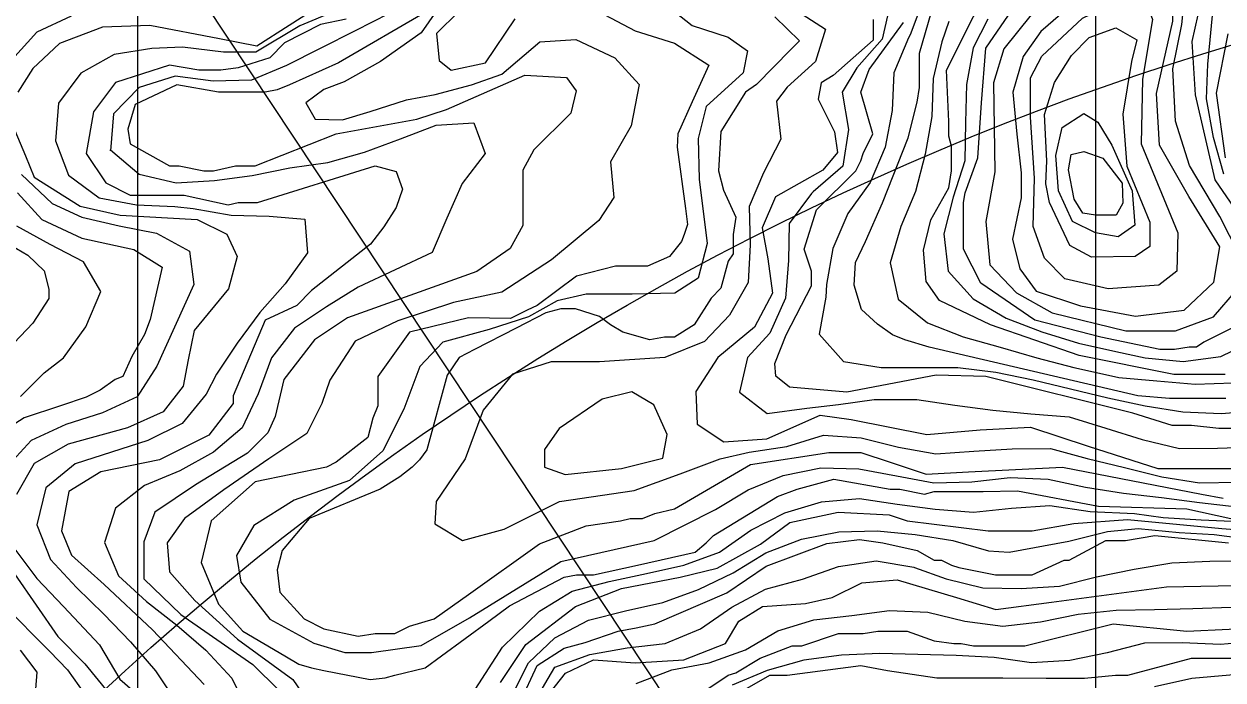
# Model space of a CAD drawing. Header units: millimetres. Extents: x 548366 to 1117317, y 7446967 to 14899125.
# Drawn here: x 552242 to 553493, y 7457623 to 7458308 of the extents above; entities that cross this region are included whole.
import ezdxf

# ---------------------------------------------------------------- set-up
doc = ezdxf.new("R2010")
doc.units = ezdxf.units.MM
doc.header["$MEASUREMENT"] = 0
for name, color, linetype in [('CURVA_INTERMEDIÁRIA', 32, 'Continuous'), ('CURVA_MESTRA', 36, 'Continuous'), ('MALHA_TM', 8, 'Continuous'), ('RADIAIS', 222, 'Continuous')]:
    doc.layers.add(name, color=color, linetype=linetype)

msp = doc.modelspace()

# ---------------------------------------------------------------- linework, layer by layer
at = {"layer": 'CURVA_INTERMEDIÁRIA'}
for points, elevation in [([(553514, 7457996.1), (553473, 7457975.7), (553465.4, 7457970.5), (553457.7, 7457970.5), (553442.3, 7457968), (553427, 7457968), (553365.6, 7457980.8), (553296.5, 7457998.7), (553240.2, 7458037.1), (553222.3, 7458072.9), (553222.3, 7458121.5), (553224, 7458131.4), (553237.2, 7458168.2), (553241, 7458225.7), (553245.3, 7458282.7), (553311.9, 7458379.9)], 580), ([(553496.1, 7457916.8), (553437.2, 7457916.8), (553404, 7457919.4), (553186.5, 7457970.5), (553160.9, 7457978.2), (553148.1, 7457983.3), (553132.5, 7457994.3), (553115.8, 7458009.9), (553108.1, 7458035.2), (553109.5, 7458058.9), (553120, 7458080.6), (553137.6, 7458121), (553164.3, 7458189.1), (553173.7, 7458226.4), (553176.3, 7458241.7), (553176.3, 7458277.5), (553204.4, 7458374.8)], 540), ([(553495.1, 7457941.8), (553441.7, 7457941.8), (553342.8, 7457961.6), (553250.5, 7457993.6), (553197.1, 7458019.3), (553183.3, 7458039.1), (553180.3, 7458071.7), (553188.2, 7458103.3), (553207, 7458136.8), (553209.5, 7458154.7), (553209.5, 7458180.3), (553207, 7458190.6), (553207, 7458205.9), (553204.4, 7458259.6), (553260.7, 7458372.2)], 560), ([(553322.6, 7458355.1), (553264.2, 7458282.1), (553253.6, 7458246.3), (553254.9, 7458153.4), (553245.6, 7458101.7), (553249.6, 7458056.5), (553277.5, 7458027.3), (553314.6, 7458006.1), (553391.6, 7457987.5), (553443.4, 7457987.5), (553483.2, 7458002.1), (553507.1, 7458030)], 590), ([(553509.7, 7458067.2), (553489.8, 7458107), (553458, 7458160), (553443.4, 7458206.5), (553440.7, 7458260.9), (553450, 7458307.3), (553455.3, 7458359.1)], 590), ([(553493.9, 7458151.1), (553483.1, 7458189.4), (553475.8, 7458229.6), (553477, 7458266.1), (553481, 7458305.8), (553484.8, 7458345.5)], 570), ([(552902.9, 7458335.1), (552939.1, 7458306.2), (552976.4, 7458294.1), (552996.9, 7458279.7), (552992.1, 7458256.8), (552953.5, 7458221.9), (552945.1, 7458188.2), (552946.3, 7458146), (552954.7, 7458078.5), (552945.1, 7458042.4), (552921, 7458026.8), (552876.4, 7458025.6), (552828.3, 7458025.6), (552798.2, 7458018.9), (552768, 7458002.1), (552727.1, 7457988.8), (552678.9, 7457975.6), (552654.8, 7457950.3), (552638, 7457905.7), (552616.3, 7457862.3), (552581.4, 7457831), (552523.5, 7457810.6), (552481.4, 7457784.1), (552463.3, 7457752.7), (552468.1, 7457725), (552498.3, 7457686.5), (552544, 7457661.2), (552576.5, 7457651.6), (552604.2, 7457651.6), (552656, 7457658.8), (552706.6, 7457687.7), (552801.8, 7457746.7), (552899.3, 7457768.4), (552963.2, 7457800.9), (552997.5, 7457821.4), (553034.1, 7457836.4), (553073.3, 7457844.4), (553113, 7457843.5), (553152.2, 7457836), (553191.1, 7457828.8), (553231, 7457829.8), (553270.8, 7457834.2), (553310.5, 7457832.4), (553349.6, 7457824.1), (553389.1, 7457817.8), (553428.8, 7457813.5), (553468.5, 7457808.2), (553507.7, 7457803.5)], 470), ([(553145.8, 7458328.7), (553137.4, 7458292), (553110.9, 7458262.1), (553095.6, 7458236.7), (553102.1, 7458197.7), (553096.2, 7458159.5), (553065.3, 7458132.7), (553063.5, 7458131), (553040.3, 7458099.6), (553039.6, 7458061), (553036.3, 7458021.4), (553019.9, 7457985.1), (552996.8, 7457959.6), (552988.5, 7457923.3), (553017.3, 7457901.1), (553058.5, 7457906.6), (553091.7, 7457910.6), (553128.8, 7457915.9), (553173.6, 7457915.9), (553213.1, 7457909.7), (553252.7, 7457904.7), (553292.5, 7457900.8), (553332.3, 7457897.5), (553370.6, 7457885.9), (553408.7, 7457873.8), (553447.5, 7457864.4), (553487.4, 7457864.8), (553527.3, 7457866.3)], 510), ([(553180.4, 7458333.8), (553166.4, 7458296.4), (553164.8, 7458293.3), (553149.3, 7458257), (553147.8, 7458217.6), (553140.3, 7458179.2), (553124.8, 7458142.4), (553101.5, 7458110), (553085.8, 7458073.5), (553079.1, 7458035.7), (553078.6, 7458022.7), (553071.4, 7457983.9), (553097, 7457955.6), (553136.4, 7457949), (553176.1, 7457949.2), (553216.1, 7457949.1), (553255.8, 7457944.3), (553295, 7457936.4), (553333.8, 7457927), (553372.7, 7457917.5), (553411.8, 7457909), (553451.1, 7457902.8), (553491, 7457901.2), (553530.9, 7457904.3)], 530), ([(553469.8, 7458331.4), (553460.3, 7458289.6), (553464.1, 7458233.8), (553484.3, 7458145.1), (553516.5, 7458098.5)], 580), ([(552290.8, 7458316.1), (552255, 7458299.3), (552228.9, 7458270.6)], 390), ([(552565.3, 7458321), (552529.4, 7458306.1), (552483.6, 7458278.3), (552449.7, 7458278.3), (552406.9, 7458283.7), (552375, 7458282.3), (552335.7, 7458276.2), (552300.8, 7458256.7), (552277.7, 7458225.2), (552274.5, 7458186), (552288.1, 7458150.1), (552320.2, 7458126.5), (552359.1, 7458118.9), (552399, 7458117.3), (552418.3, 7458115.2), (552457.8, 7458108.1), (552497.4, 7458107.1), (552534.6, 7458104), (552537.5, 7458068.9), (552514.1, 7458036.5), (552487.7, 7458006.5), (552464.1, 7457974.5), (552442.4, 7457942.2), (552431.6, 7457921.3), (552406.6, 7457890.7), (552371, 7457872.8), (552333, 7457860.6), (552294.9, 7457848.4), (552264.3, 7457823.4), (552255.2, 7457784.8), (552269.3, 7457748.8), (552296.5, 7457719.5), (552325, 7457691.5), (552352.8, 7457662.6), (552378.8, 7457632.3), (552401, 7457599.1)], 410), ([(552622.7, 7458318.9), (552587.2, 7458300.6), (552551.5, 7458282.8), (552550.8, 7458282.4), (552515.5, 7458264.4), (552479, 7458249.4), (552439.1, 7458248.1), (552399.5, 7458253.5), (552361.7, 7458241.5), (552334.9, 7458214.2), (552331.8, 7458175.3), (552331.9, 7458176.4), (552362, 7458150.9), (552400.5, 7458142), (552440.3, 7458144.5), (552479.9, 7458149.6), (552519, 7458157.8), (552558.6, 7458163.2), (552597.1, 7458174.1), (552634.6, 7458187.8), (552671.9, 7458202.2), (552711.1, 7458204.6), (552723.1, 7458172.8), (552698.8, 7458141.2), (552682.8, 7458105.1), (552667.5, 7458069.1), (552590.5, 7458032.9), (552557.4, 7458012.4), (552524.1, 7457990.4), (552500, 7457959.2), (552486.2, 7457921.7), (552469.4, 7457886.1), (552439.4, 7457860.6), (552404.4, 7457841.2), (552367.5, 7457825.9), (552337, 7457802.3), (552325.5, 7457766.3), (552340.1, 7457731.6), (552369.4, 7457704.7), (552401.1, 7457680.2), (552431.3, 7457654.1), (552458.6, 7457624.9), (552475.6, 7457590.3)], 430), ([(552662, 7458321), (552569.9, 7458267.3), (552518.8, 7458244.3), (552506, 7458239.2), (552493.2, 7458236.6), (552444.6, 7458236.6), (552401.1, 7458244.3), (552357.6, 7458223.8), (552349.9, 7458198.2), (552352.5, 7458182.9), (552393.4, 7458159.9), (552403.7, 7458159.9), (552429.2, 7458154.7), (552439.5, 7458154.7), (552462.5, 7458159.9), (552483, 7458159.9), (552567.4, 7458193.1), (552651.8, 7458208.5), (552682.5, 7458218.7), (552764.4, 7458254.5), (552807.9, 7458252), (552818, 7458238), (552812.2, 7458214.9), (552773.7, 7458176.4), (552762.1, 7458155.2), (552762.1, 7458097.4), (552749.1, 7458073.4), (552714.4, 7458049.3), (552579.4, 7458001.1), (552544.7, 7457978), (552512.9, 7457936.6), (552503.7, 7457898.1), (552496, 7457880.8), (552474.8, 7457859.6), (552420.8, 7457826.8), (552378.3, 7457798), (552366.8, 7457767.1), (552366.8, 7457728.6), (552405.3, 7457691.1), (552480.6, 7457639.1), (552507.6, 7457612.1)], 440), ([(552841.1, 7458321), (552879.5, 7458300.6), (552920.4, 7458287.8), (552956.3, 7458264.8), (552939, 7458226.6), (552923.9, 7458193.3), (552923.5, 7458179.2), (552932, 7458115.3), (552934.2, 7458098.6), (552930.7, 7458088.2), (552928, 7458080.6), (552915.3, 7458065.2), (552892.3, 7458055), (552859, 7458055), (552818.1, 7458044.7), (552777.2, 7458014), (552766.9, 7458008.9), (552749.5, 7458000.2), (552705.5, 7458001.2), (552644.1, 7457985.9), (552610.9, 7457939.8), (552610.9, 7457909.1), (552605.8, 7457896.4), (552600.6, 7457875.9), (552567.4, 7457850.3), (552557.2, 7457845.2), (552483, 7457829.8), (552436.9, 7457788.9), (552426.7, 7457745.4), (552444.6, 7457701.9), (552470.2, 7457673.8), (552513.7, 7457648.2), (552528.5, 7457639.5), (552541.8, 7457635.4), (552554.6, 7457632.9), (552602.8, 7457623.2), (552618.6, 7457625.2), (552628.8, 7457627.7), (552660.2, 7457635.6), (552677.4, 7457648.2), (552726.6, 7457684.3), (552748.4, 7457700.3), (552805.3, 7457730.1), (552818.1, 7457732.6), (552836, 7457732.6), (552882.1, 7457742.9), (552942.1, 7457756.2), (552953.7, 7457765.9), (552961.4, 7457773.6), (553027.9, 7457814.5), (553048.4, 7457822.2), (553086.7, 7457832.4), (553145.6, 7457822.2), (553155.8, 7457822.2), (553181.4, 7457817), (553191.6, 7457819.6), (553242.8, 7457819.6), (553278.6, 7457820.2), (553363, 7457804.3), (553455.1, 7457801.7), (553501.2, 7457791.5)], 460), ([(553025.2, 7458315.5), (553050.9, 7458290.3), (553042, 7458281.2), (553006.2, 7458244.6), (552994.6, 7458236.6), (552969, 7458195.7), (552966.5, 7458154.7), (552971.6, 7458134.3), (552984.4, 7458106.1), (552981.8, 7458088.2), (552981.8, 7458067.8), (552976.7, 7458060.1), (552969, 7458031.9), (552958.8, 7458021.7), (552940.9, 7457993.6), (552920.4, 7457980.8), (552910.2, 7457980.8), (552894.9, 7457978.2), (552866.7, 7457985.9), (552853.9, 7457993.6), (552842.1, 7458002.4), (552817.1, 7458010.6), (552801.8, 7458010.3), (552786.1, 7458006.1), (552755.2, 7457990.2), (552711.7, 7457967.8), (552695.8, 7457959.7), (552683.4, 7457941.1), (552662, 7457863.1), (552654.4, 7457852.9), (552646.7, 7457845.2), (552633.9, 7457835), (552613.4, 7457822.2), (552539.2, 7457791.5), (552511.1, 7457758.2), (552506, 7457737.7), (552508.5, 7457714.7), (552534.1, 7457686.6), (552554.6, 7457676.3), (552590.4, 7457668.7), (552608.3, 7457671.2), (552628.8, 7457671.2), (552644.1, 7457678.9), (552669.7, 7457686.6), (552705.5, 7457712.2), (552779.7, 7457765.1), (552828.3, 7457783.8), (552864.2, 7457788.9), (552874.4, 7457791.5), (552887.2, 7457791.5), (552900, 7457796.6), (552920.4, 7457801.7), (552999.7, 7457847.7), (553081.6, 7457860.5), (553114.9, 7457860.5), (553145.6, 7457850.3), (553183.2, 7457837.7), (553227.4, 7457840.1), (553325.4, 7457845.2), (553470.5, 7457817), (553493.2, 7457812.6)], 480), ([(553048.9, 7458321.4), (553078, 7458302.6), (553067.7, 7458268.8), (553038.3, 7458242), (553026.9, 7458227.4), (553031.6, 7458187.5), (553013.4, 7458152.3), (552998.5, 7458117.3), (552999.5, 7458077.4), (552997.5, 7458038), (552978.1, 7458003.9), (552951.8, 7457976.2), (552910.4, 7457959.5), (552842.4, 7457955.2), (552791.8, 7457955.2), (552751.3, 7457942.2), (552721, 7457904.6), (552702.2, 7457853.9), (552671.8, 7457809.1), (552670.3, 7457786), (552699.3, 7457768.6), (552742.7, 7457780.2), (552800.5, 7457809.1), (552878.6, 7457820.7), (552926.3, 7457838), (552968.3, 7457853.9), (552998.4, 7457860.6), (553037.8, 7457866.8), (553076, 7457878.6), (553115.4, 7457875.7), (553154.2, 7457865.9), (553193.2, 7457859.1), (553233.1, 7457861.9), (553273.1, 7457864.2), (553312.8, 7457864.6), (553351.4, 7457854.2), (553390.3, 7457844.9), (553429.1, 7457835), (553468.4, 7457828.7), (553508.4, 7457829.3)], 490), ([(552695.3, 7458321), (552672.3, 7458298), (552674.8, 7458269.9), (552687.6, 7458259.6), (552723.4, 7458267.3), (552754.1, 7458313.4)], 460), ([(552577.8, 7458313.1), (552551.2, 7458307.5), (552513.4, 7458288.2), (552498.3, 7458272.4), (552465.1, 7458262.2), (552447.1, 7458259.6), (552424.1, 7458259.6), (552393.4, 7458264.8), (552337.1, 7458246.8), (552314.1, 7458216.1), (552306.4, 7458172.7), (552326.9, 7458142), (552352.5, 7458129.2), (552408.8, 7458129.2), (552454.8, 7458118.9), (552465.1, 7458121.5), (552485.5, 7458121.5), (552608.3, 7458159.9), (552630.1, 7458154), (552636.5, 7458135.5), (552630.1, 7458116.3), (552617.2, 7458096.2), (552603.2, 7458078), (552541.8, 7458029.4), (552526.5, 7458014), (552493.2, 7457998.7), (552459.9, 7457919.4), (552459.9, 7457911.7), (552434.4, 7457878.4), (552383.2, 7457852.9), (552321.8, 7457840.1), (552288.5, 7457819.6), (552280.9, 7457778.7), (552291.1, 7457753.1), (552325.3, 7457722.6), (552375.9, 7457675.2), (552429.8, 7457618.1)], 420), ([(553519, 7457885.3), (553488.5, 7457885.3), (553460.2, 7457888.7), (553439.8, 7457888.7), (553398.8, 7457901.5), (553245.3, 7457939.8), (553193.6, 7457941), (553100.3, 7457923.5), (553040.4, 7457928.5), (553026.2, 7457940.1), (553025.4, 7457953.4), (553037.1, 7457983.4), (553063.7, 7458034.5), (553063.7, 7458049.9), (553056, 7458072.9), (553068.8, 7458113.8), (553109.8, 7458154.7), (553114.9, 7458165), (553117.4, 7458172.7), (553127.7, 7458193.1), (553114.9, 7458236.6), (553123.7, 7458260.4), (553159.5, 7458309.4)], 520), ([(553247.7, 7458312.8), (553232.3, 7458283), (553225.2, 7458244.8), (553224.3, 7458204.9), (553223.5, 7458164.9), (553211.3, 7458127.2), (553201.5, 7458088.8), (553206.2, 7458049.7), (553232.1, 7458020.8), (553266.7, 7458000.8), (553303.8, 7457986.3), (553342.1, 7457974.6), (553381, 7457965.7), (553411.9, 7457959.4), (553451.5, 7457955.4), (553490.6, 7457960.7), (553526.4, 7457978.2)], 570), ([(553498, 7458297.6), (553485.8, 7458235.7), (553495.1, 7458168)], 560), ([(552239.1, 7458150.7), (552271.2, 7458120.3), (552301.9, 7458106.3), (552340.8, 7458097), (552379.9, 7458089.5), (552414.3, 7458070.7), (552419, 7458035.9), (552380.1, 7457950.7), (552359.6, 7457918.6), (552323.5, 7457901.7), (552285.3, 7457889.6), (552249, 7457873), (552222.2, 7457843.7)], 390), ([(552234.8, 7458131.7), (552260.4, 7458103.6), (552302, 7458084.4), (552356.1, 7458072.3), (552386, 7458054.1), (552373.3, 7457999.4), (552367.3, 7457983.5), (552354.1, 7457960.8), (552344.8, 7457939.8), (552336.9, 7457936.5), (552321.2, 7457925.4), (552306.5, 7457918.3), (552279.7, 7457909.2), (552241.8, 7457896.6), (552214.2, 7457879.1)], 380), ([(552203.8, 7458090.9), (552245.8, 7458066.3), (552262.8, 7458050.2), (552267.7, 7458030.8), (552267.7, 7458021.2), (552250.7, 7457995.3), (552198.2, 7457940.5)], 360), ([(552238, 7457919), (552262.7, 7457943.7), (552282.8, 7457959.4), (552306.3, 7457991.6), (552321.9, 7458028.4), (552303.9, 7458059.4), (552269, 7458077.7), (552234, 7458096.8)], 370), ([(552738.8, 7457620.1), (552765.4, 7457659.8), (552817.3, 7457699.7), (552865.2, 7457718.3), (552926.5, 7457730.3), (552965.1, 7457739.6), (553010.3, 7457764.8), (553040.9, 7457787.4), (553091.5, 7457798.1), (553144.7, 7457795.4), (553163.5, 7457788.9), (553247.9, 7457778.7), (553293.9, 7457778.7), (553337.4, 7457786.3), (553393.2, 7457790.3), (553491.7, 7457781), (553559.6, 7457775.7)], 440), ([(552749.1, 7457602.7), (552768, 7457640.6), (552795.5, 7457666.9), (552830.8, 7457685.3), (552869.4, 7457694.9), (552908.3, 7457703.7), (552945.6, 7457717.3), (552981.6, 7457734.8), (553015.8, 7457755.5), (553053.1, 7457769.8), (553092.2, 7457777.6), (553131.9, 7457778.7), (553171.6, 7457774.9), (553211.1, 7457768.5), (553248.1, 7457757.8), (553269.8, 7457756.3), (553332, 7457767.9), (553372.5, 7457778), (553404.3, 7457780.9), (553447.2, 7457776.7), (553483.7, 7457774.6), (553523.3, 7457769.6)], 430), ([(552759.3, 7457599.6), (552777.2, 7457638), (552805.3, 7457655.9), (552827.2, 7457662.1), (552861.6, 7457673.8), (552880.6, 7457677.2), (552900, 7457681.5), (552975.1, 7457713.8), (553016.3, 7457741.8), (553079.6, 7457765.3), (553113.5, 7457769.7), (553137.9, 7457765.9), (553173.7, 7457758.2), (553191.6, 7457748), (553199.3, 7457748), (553209.5, 7457742.9), (553217.2, 7457740.3), (553255.6, 7457732.6), (553293.9, 7457732.6), (553327.2, 7457748), (553332.3, 7457748), (553370.7, 7457768.4), (553391.2, 7457768.4), (553421.9, 7457773.6), (553498.6, 7457765.9)], 420), ([(552775.9, 7457602.5), (552795.7, 7457636.2), (552832.2, 7457649.5), (552871.3, 7457656.4), (552910.8, 7457661.1), (552947.8, 7457676.2), (552980.4, 7457699), (553015.5, 7457717.6), (553054.1, 7457728.1), (553091.8, 7457741.2), (553131, 7457747.3), (553170.3, 7457740.6), (553171.1, 7457740.4), (553204.1, 7457728.6), (553242.4, 7457719), (553282.4, 7457718.4), (553322.4, 7457720.9), (553361.1, 7457730.4), (553400.2, 7457738.6), (553439.5, 7457745), (553479.4, 7457746.8), (553519.3, 7457747.4)], 410), ([(552231.8, 7457733.7), (552254.3, 7457701), (552276.9, 7457668.1), (552305, 7457639.8), (552329.8, 7457609.3)], 390), ([(552219.5, 7457701.9), (552268.5, 7457652.7), (552287.2, 7457633.5), (552304.9, 7457608.2)], 380), ([(552880.6, 7457619.3), (552917.7, 7457633.5), (552956.8, 7457640.9), (552994.5, 7457654.2), (553028.5, 7457674.1), (553065.9, 7457685.8), (553105.6, 7457690), (553145.1, 7457695.4), (553184.9, 7457693.7), (553223.6, 7457684.1), (553263.3, 7457679.1), (553302.5, 7457683.6), (553341.8, 7457691.4), (553381.4, 7457695.7), (553421.4, 7457696.6), (553461.4, 7457697.5), (553501.4, 7457698.8)], 390), ([(552907.6, 7457581.7), (552976.7, 7457627.7), (552984.4, 7457630.3), (553010, 7457645.6), (553043.2, 7457658.4), (553053.5, 7457658.4), (553091.8, 7457671.2), (553117.4, 7457671.2), (553132.8, 7457673.8), (553163.5, 7457673.8), (553191.6, 7457663.6), (553212.1, 7457661), (553219.8, 7457661), (553232.5, 7457658.4), (553286.3, 7457658.4), (553378.4, 7457681.5), (553455.1, 7457673.8), (553543.6, 7457678.1)], 380), ([(552252.7, 7457595.6), (552255.5, 7457631), (552238, 7457654)], 370), ([(553530.3, 7457663.4), (553490.5, 7457659.8), (553450.5, 7457661.8), (553410.9, 7457661.3), (553372.1, 7457651.3), (553333.1, 7457643.1), (553293.2, 7457640.6), (553254.1, 7457646.2), (553214.4, 7457648.3), (553174.6, 7457649.5), (553134.7, 7457650.4), (553094.9, 7457648.9), (553055.4, 7457643.6), (553017.3, 7457632.6), (552980.9, 7457617.3)], 370), ([(552979.3, 7457604.7), (553020.2, 7457627.7), (553038.1, 7457627.7), (553114.9, 7457638), (553143, 7457632.9), (553194.2, 7457625.2), (553263.2, 7457625.2), (553308.6, 7457624.9), (553348.3, 7457624.9), (553380.9, 7457627.7), (553393.7, 7457627.7), (553460.2, 7457645.6), (553524.2, 7457645.6)], 360)]:
    msp.add_lwpolyline(points, dxfattribs=dict(at, elevation=elevation))
for points, elevation in [([(553304, 7458274.2), (553346.5, 7458314), (553392.9, 7458336.5), (553411.5, 7458335.2), (553419.5, 7458312.7), (553408.9, 7458250.3), (553407.5, 7458182.6), (553446, 7458089.7), (553444.7, 7458049.9), (553426.1, 7458035.3), (553373, 7458031.3), (553327.9, 7458041.9), (553306.7, 7458063.2), (553294.7, 7458096.3), (553296.1, 7458146.8), (553292.1, 7458210.5), (553292.1, 7458251.6)], 610), ([(553334.9, 7458275), (553353.3, 7458293.9), (553381.2, 7458303.8), (553402.9, 7458291.2), (553397.5, 7458268.7), (553388.6, 7458213.6), (553392.5, 7458159.3), (553416.7, 7458101), (553416.7, 7458075.4), (553401.4, 7458065.2), (553355.8, 7458064.5), (553333.2, 7458076.4), (553311.9, 7458121.5), (553308.1, 7458140.8), (553309.3, 7458165), (553306.8, 7458213.3), (553317.1, 7458246.9)], 620), ([(553359.8, 7458089.7), (553335.9, 7458101.7), (553321.3, 7458133.5), (553318.6, 7458170.7), (553325.2, 7458199.9), (553347.8, 7458214.5), (553362.4, 7458205.2), (553377, 7458181.3), (553398.2, 7458133.5), (553400.9, 7458097.7), (553383.6, 7458085.7)], 630), ([(553347.9, 7458174.6), (553367.6, 7458167.7), (553387.9, 7458141.6), (553388.5, 7458120.8), (553381.5, 7458108.1), (553360.1, 7458108.1), (553346.8, 7458110.4), (553337.5, 7458124.8), (553331.7, 7458155.5), (553334.6, 7458171.7)], 640)]:
    msp.add_lwpolyline(points, close=True, dxfattribs=dict(at, elevation=elevation))
at = {"layer": 'CURVA_MESTRA'}
for points, elevation in [([(553277.9, 7458192.8), (553282.5, 7458152.6), (553282.5, 7458126.3), (553273.3, 7458083.1), (553281, 7458052.2), (553298, 7458029), (553344.4, 7458013.5), (553401.6, 7458002.7), (553452.6, 7458008.9), (553483.5, 7458038.3), (553489.7, 7458075.3), (553457.3, 7458127.9), (553426.7, 7458181.2), (553423.6, 7458235.3), (553440.6, 7458311), (553440.6, 7458360.4), (553425.1, 7458371.2), (553394.2, 7458365.1), (553349.3, 7458340.4), (553303, 7458300.2), (553284.4, 7458273.9), (553273.6, 7458236.8)], 600), ([(552845, 7457916.2), (552800.2, 7457885.3), (552784.7, 7457863.7), (552784.7, 7457845.1), (552806.4, 7457837.4), (552865.1, 7457843.6), (552908.4, 7457854.4), (552913, 7457879.1), (552899.1, 7457910), (552875.9, 7457923.9)], 500)]:
    msp.add_lwpolyline(points, close=True, dxfattribs=dict(at, elevation=elevation))
for points, elevation in [([(552688, 7458344.8), (552656.1, 7458298.8), (552613.7, 7458268.7), (552575.7, 7458247.5), (552554.4, 7458239.5), (552535.9, 7458225.4), (552545.6, 7458208.6), (552573.9, 7458207.7), (552602.9, 7458216.6), (552640.8, 7458228.8), (552670.6, 7458234.3), (552708.7, 7458244.2), (552740.3, 7458255.6), (552780.1, 7458289.3), (552817.4, 7458291.7), (552858.4, 7458272.5), (552883.7, 7458244.8), (552875.2, 7458201.4), (552853.6, 7458164.1), (552857.2, 7458126.7), (552841.5, 7458102.6), (552792.1, 7458061.7), (552740.3, 7458028), (552689.8, 7458017.1), (552631.9, 7457997.8), (552587.4, 7457976.8), (552560.9, 7457935.8), (552552.5, 7457911.7), (552536.8, 7457880.4), (552497, 7457853.9), (552450.1, 7457821.4), (552409.1, 7457791.3), (552391.1, 7457766), (552393.5, 7457735.9), (552420, 7457705.8), (552464.5, 7457665.4), (552522.3, 7457623.3), (552540.4, 7457596.8)], 450), ([(552552.3, 7458327.8), (552484.6, 7458284.8), (552445.6, 7458292.3), (552373, 7458306.2), (552323.5, 7458304.6), (552278.6, 7458287.6), (552250.8, 7458261.4), (552235.3, 7458236.7)], 400), ([(553127.8, 7458312.7), (553127.8, 7458291.1), (553086.1, 7458254), (553073.7, 7458246.3), (553070.6, 7458229.3), (553087.6, 7458195.3), (553090.7, 7458173.7), (553075.2, 7458155.2), (553025.8, 7458127.4), (553011.9, 7458094.9), (553018, 7458062.5), (553022.7, 7458026.9), (553004.1, 7457991.4), (552965.9, 7457959.6), (552942.7, 7457924.1), (552944.3, 7457890.1), (552972.1, 7457871.5), (553016.9, 7457874.6), (553072.6, 7457899.4), (553105.1, 7457894.7), (553183.9, 7457879.3), (553239.6, 7457883.9), (553292.1, 7457887), (553352.4, 7457866.9), (553425.1, 7457843.7), (553513.2, 7457843.7)], 500), ([(553206.7, 7458310.4), (553199.6, 7458289.4), (553190.4, 7458251.1), (553189, 7458211.2), (553182, 7458171.9), (553172.2, 7458133.1), (553156.8, 7458096.4), (553145.5, 7458058.6), (553154.1, 7458020.5), (553184.7, 7457995.9), (553221.8, 7457981.2), (553260.3, 7457970.3), (553298.8, 7457959.3), (553337.4, 7457949), (553376.5, 7457940.4), (553384.4, 7457938.6), (553424.1, 7457935.3), (553463.9, 7457931.9), (553503.6, 7457933.2)], 550), ([(552232.2, 7458196.5), (552243.1, 7458170.2), (552252.3, 7458147.9), (552300.3, 7458117.7), (552342, 7458108.4), (552422.4, 7458103.8), (552453.3, 7458088.3), (552464.1, 7458065.2), (552454.9, 7458031.2), (552419.3, 7457987.9), (552413.1, 7457957), (552407.6, 7457929.6), (552386.8, 7457903), (552349.7, 7457886), (552287.9, 7457869), (552252.3, 7457848.9), (552233.8, 7457816.4)], 400), ([(552705.5, 7457602), (552741.2, 7457657.1), (552779.6, 7457694.6), (552813.6, 7457715.7), (552852.2, 7457725.8), (552891.3, 7457733.9), (552930.4, 7457742.6), (552967.5, 7457756.4), (553000.1, 7457779.3), (553035.7, 7457797.4), (553073.8, 7457808.8), (553113.5, 7457812.5), (553153, 7457806.4), (553192.6, 7457801.1), (553232.5, 7457798), (553272.2, 7457802.4), (553312.1, 7457805.1), (553354.3, 7457798.7), (553400.7, 7457796.6), (553430.4, 7457792.4), (553470.3, 7457790.2), (553518.1, 7457787.9)], 450), ([(552231.9, 7457759.6), (552255.1, 7457728.7), (552283, 7457699.4), (552320.6, 7457659.7), (552341.7, 7457623.7), (552378.8, 7457591.2)], 400), ([(552791.3, 7457610), (552806.8, 7457630.1), (552836.1, 7457644), (552879.4, 7457640.9), (552930.4, 7457644), (552973.7, 7457661), (552987.7, 7457684.1), (553012.4, 7457699.6), (553057.2, 7457702.7), (553085.1, 7457708.8), (553116, 7457724.3), (553153.1, 7457727.4), (553214.9, 7457708.8), (553255.9, 7457696.6), (553313.9, 7457704.2), (553433.9, 7457720), (553559.7, 7457722.7)], 400), ([(553421.6, 7457616), (553460.5, 7457624.9), (553500.1, 7457628.1), (553539.9, 7457631.4), (553579.7, 7457635.7), (553619.2, 7457642), (553657.5, 7457653.2), (553696, 7457663.6), (553734, 7457676.3), (553771.8, 7457689.2), (553810.3, 7457700.1), (553849.6, 7457707.3), (553888.6, 7457715.6), (553928.2, 7457720.9), (553967.3, 7457724.7), (553999, 7457703.5), (554022.6, 7457672.3), (554042.1, 7457637.7), (554071.6, 7457610.7)], 350)]:
    msp.add_lwpolyline(points, dxfattribs=dict(at, elevation=elevation))
at = {"layer": 'MALHA_TM'}
for points in [[(552360, 7460415), (552360, 7450410)], [(553360, 7460415), (553360, 7450410)]]:
    msp.add_lwpolyline(points, dxfattribs=at)
at = {"layer": 'RADIAIS', "linetype": 'Continuous', "ltscale": 2.5}
msp.add_lwpolyline([(551601.9, 7459578.6), (557125.5, 7451246.9)], dxfattribs=at)
for radius in [4998.2, 3998.6, 2998.9]:
    msp.add_circle((554363.7, 7455412.7), radius, dxfattribs=at)
msp.add_point((552706.6, 7457912.3), dxfattribs=at)

doc.saveas('drawing.dxf')
